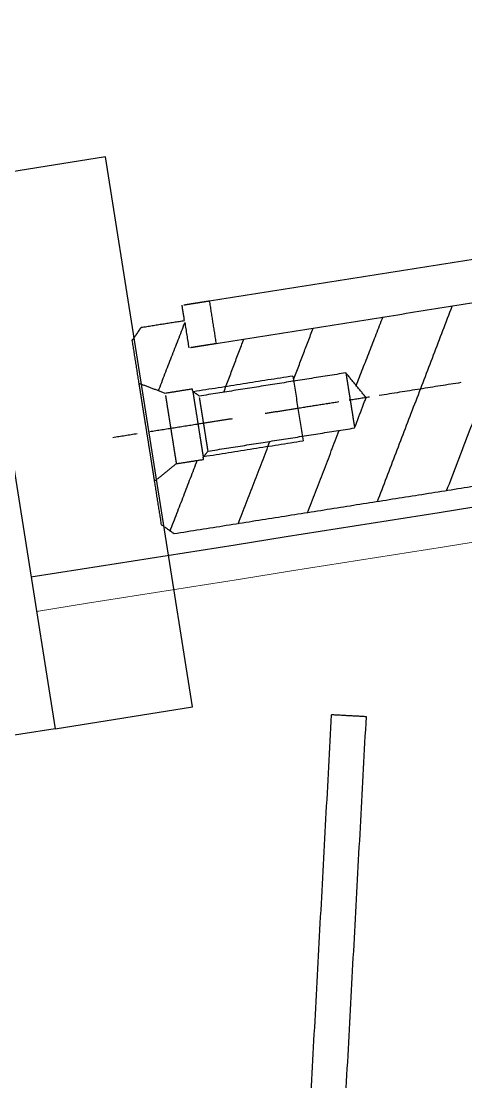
# Model space of a CAD drawing. Header units: inches. Extents: x 5516 to 5996, y -2506 to -2249.
# Drawn here: x 5663.9 to 5667.09, y -2477.64 to -2470.03 of the extents above; entities that cross this region are included whole.
import ezdxf

# ---------------------------------------------------------------- set-up
doc = ezdxf.new("R2010")
doc.units = ezdxf.units.IN
doc.header["$LTSCALE"] = 12
doc.header["$MEASUREMENT"] = 0
doc.layers.add('Make2D$Visible$Curves', color=18, linetype='Continuous', true_color=0x000000)
doc.layers.add('Make2D$Visible$DARK GREEN', color=98, linetype='Continuous', true_color=0x006300)
doc.layers.add('Make2D$Visible$Tangents', color=251, linetype='Continuous', lineweight=13, true_color=0x696969)

msp = doc.modelspace()

# ---------------------------------------------------------------- linework, layer by layer
at = {"layer": 'Make2D$Visible$Curves'}
msp.add_lwpolyline([(5646.78657, -2475.32499), (5660.29186, -2473.18596), (5660.21364, -2472.69212), (5663.1767, -2472.22281), (5663.02027, -2471.23512), (5663.51411, -2471.15691), (5664.13985, -2475.10766), (5663.64601, -2475.18588), (5663.48957, -2474.19819), (5660.52651, -2474.66749), (5660.44829, -2474.17365), (5591.98914, -2485.01651)], dxfattribs=at)
for points, degree in [([(5663.96719, -2474.0175), (5671.78146, -2472.77984), (5679.59574, -2471.54218), (5687.41001, -2470.30452)], 3), ([(5665.963, -2478.00354), (5666.12502, -2475.00792)], 1), ([(5666.37465, -2475.02142), (5666.12502, -2475.00792)], 1), ([(5666.21264, -2478.01704), (5666.37465, -2475.02142)], 1)]:
    msp.add_open_spline(points, degree=degree, dxfattribs=at)
at = {"layer": 'Make2D$Visible$DARK GREEN'}
msp.add_lwpolyline([(5664.13985, -2475.10766), (5665.12754, -2474.95123), (5664.5018, -2471.00047), (5663.51411, -2471.15691)], close=True, dxfattribs=at)
for points in [[(5667.34978, -2470.21732), (5667.32331, -2470.05017), (5667.29748, -2469.8871), (5667.27294, -2469.73218), (5667.24776, -2469.57318), (5667.22451, -2469.42641), (5667.20192, -2469.28373), (5667.17996, -2469.14511), (5667.15865, -2469.01058), (5667.13864, -2468.8842), (5667.11991, -2468.76597), (5667.10119, -2468.64774), (5667.0844, -2468.54174), (5667.0689, -2468.4439), (5667.0534, -2468.34606), (5667.04049, -2468.26452), (5667.02693, -2468.17891), (5667.01531, -2468.10552), (5667.00562, -2468.04437), (5666.99594, -2467.98322), (5666.98754, -2467.93022), (5666.98108, -2467.88945), (5666.97527, -2467.85276), (5666.9714, -2467.8283), (5666.96817, -2467.80792), (5666.96559, -2467.79161)], [(5665.24706, -2472.03393), (5667.18763, -2471.72658)], [(5666.95088, -2473.3981), (5667.57198, -2471.77854)], [(5665.06361, -2472.06299), (5665.08399, -2472.05976), (5665.10845, -2472.05589), (5665.13699, -2472.05137), (5665.17368, -2472.04556), (5665.2063, -2472.04039), (5665.24706, -2472.03393)], [(5665.24706, -2472.03393), (5665.29549, -2472.3397)], [(5665.29549, -2472.3397), (5667.23606, -2472.03234)], [(5665.06881, -2472.175), (5665.05138, -2472.06493)], [(5666.45351, -2473.47688), (5666.99145, -2472.07108)], [(5664.75897, -2472.22408), (5665.06881, -2472.175)], [(5664.8815, -2472.68109), (5665.07139, -2472.19131)], [(5665.07118, -2472.18994), (5665.0998, -2472.37069)], [(5666.30076, -2472.64436), (5666.49408, -2472.14986)], [(5664.69443, -2472.31788), (5664.75897, -2472.22408)], [(5665.8484, -2472.61153), (5665.99263, -2472.22928)], [(5664.7435, -2472.62772), (5664.69443, -2472.31788)], [(5665.11204, -2472.36875), (5665.13242, -2472.36552), (5665.15688, -2472.36165), (5665.18542, -2472.35713), (5665.22211, -2472.35132), (5665.25472, -2472.34615), (5665.29549, -2472.3397)], [(5665.35102, -2472.6903), (5665.49526, -2472.30806)], [(5665.84666, -2472.57419), (5665.13322, -2472.68719)], [(5666.22754, -2472.55148), (5665.17572, -2472.71807)], [(5665.84666, -2472.57419), (5665.92027, -2473.03895)], [(5666.37268, -2472.72908), (5666.22754, -2472.55148)], [(5666.22948, -2472.56371), (5666.23271, -2472.58409), (5666.23658, -2472.60855), (5666.2411, -2472.63709), (5666.24691, -2472.67378), (5666.25272, -2472.71047), (5666.25853, -2472.74716), (5666.26435, -2472.78385), (5666.2708, -2472.82462), (5666.27597, -2472.85724), (5666.28049, -2472.88578), (5666.28436, -2472.91024), (5666.28759, -2472.93062), (5666.28953, -2472.94285)], [(5664.93022, -2472.69844), (5664.7435, -2472.62772)], [(5664.85456, -2473.32893), (5664.85198, -2473.31263), (5664.8494, -2473.29632), (5664.84552, -2473.27186), (5664.83971, -2473.23517), (5664.8339, -2473.19847), (5664.8268, -2473.15363), (5664.81969, -2473.10878), (5664.8113, -2473.05579), (5664.80355, -2473.00686), (5664.79516, -2472.95387), (5664.78612, -2472.89679), (5664.77837, -2472.84787), (5664.77191, -2472.8071), (5664.76481, -2472.76225), (5664.75835, -2472.72149), (5664.75319, -2472.68887), (5664.74931, -2472.66441), (5664.74608, -2472.64403), (5664.7435, -2472.62772)], [(5667.05351, -2472.62125), (5666.46645, -2472.71423)], [(5665.12591, -2472.66745), (5664.93022, -2472.69844)], [(5664.93281, -2472.71475), (5664.93604, -2472.73513), (5664.93991, -2472.7596), (5664.94443, -2472.78813), (5664.95089, -2472.8289), (5664.9567, -2472.86559), (5664.9638, -2472.91044), (5664.97026, -2472.95121), (5664.97671, -2472.99197), (5664.98382, -2473.03682), (5664.99027, -2473.07759), (5664.99609, -2473.11428), (5665.00125, -2473.14689), (5665.00513, -2473.17135), (5665.00771, -2473.18766), (5665.00965, -2473.19989)], [(5665.12849, -2472.68376), (5665.12591, -2472.66745)], [(5665.17572, -2472.71807), (5665.12849, -2472.68376)], [(5665.12914, -2472.68783), (5665.13172, -2472.70414), (5665.13495, -2472.72453), (5665.13883, -2472.74899), (5665.14335, -2472.77752), (5665.14916, -2472.81422), (5665.15561, -2472.85498), (5665.16272, -2472.89983), (5665.16982, -2472.94467), (5665.17628, -2472.98544), (5665.18273, -2473.02621), (5665.1879, -2473.05882), (5665.19371, -2473.09552), (5665.19758, -2473.11998), (5665.20081, -2473.14036), (5665.20275, -2473.15259)], [(5665.23771, -2473.10944), (5665.23577, -2473.09721), (5665.23254, -2473.07683), (5665.22867, -2473.05237), (5665.22415, -2473.02383), (5665.21898, -2472.99122), (5665.21252, -2472.95045), (5665.20671, -2472.91376), (5665.2009, -2472.87706), (5665.19509, -2472.84037), (5665.18928, -2472.80368), (5665.18476, -2472.77514), (5665.18089, -2472.75068), (5665.17766, -2472.7303)], [(5666.39715, -2472.72521), (5666.25038, -2472.74845)], [(5666.29017, -2472.94693), (5666.37268, -2472.72908)], [(5665.88347, -2472.80657), (5665.64701, -2472.84402)], [(5666.177, -2472.76008), (5665.88347, -2472.80657)], [(5665.41055, -2472.88147), (5665.17002, -2472.91957)], [(5665.17002, -2472.91957), (5664.81942, -2472.9751)], [(5665.23835, -2473.11352), (5666.29017, -2472.94693)], [(5664.72972, -2472.9893), (5664.55442, -2473.01707)], [(5665.95206, -2473.5563), (5666.1801, -2472.96436)], [(5665.20683, -2473.15195), (5665.92027, -2473.03895)], [(5665.45469, -2473.63507), (5665.68273, -2473.04314)], [(5664.96567, -2473.68745), (5665.16113, -2473.18008)], [(5665.01029, -2473.20397), (5665.20598, -2473.17298)], [(5665.2034, -2473.15667), (5665.23835, -2473.11352)], [(5665.20598, -2473.17298), (5665.2034, -2473.15667)], [(5664.85456, -2473.32893), (5665.01029, -2473.20397)], [(5667.99047, -2473.23345), (5664.99401, -2473.70804)], [(5664.90428, -2473.64285), (5664.85456, -2473.32893)], [(5664.99401, -2473.70804), (5664.90428, -2473.64285)]]:
    msp.add_open_spline(points, degree=1, dxfattribs=at)
at = {"layer": 'Make2D$Visible$Tangents'}
msp.add_open_spline([(5664.0063, -2474.26442), (5671.82057, -2473.02676), (5679.63485, -2471.78911), (5687.44912, -2470.55145)], degree=3, dxfattribs=at)

doc.saveas('drawing.dxf')
